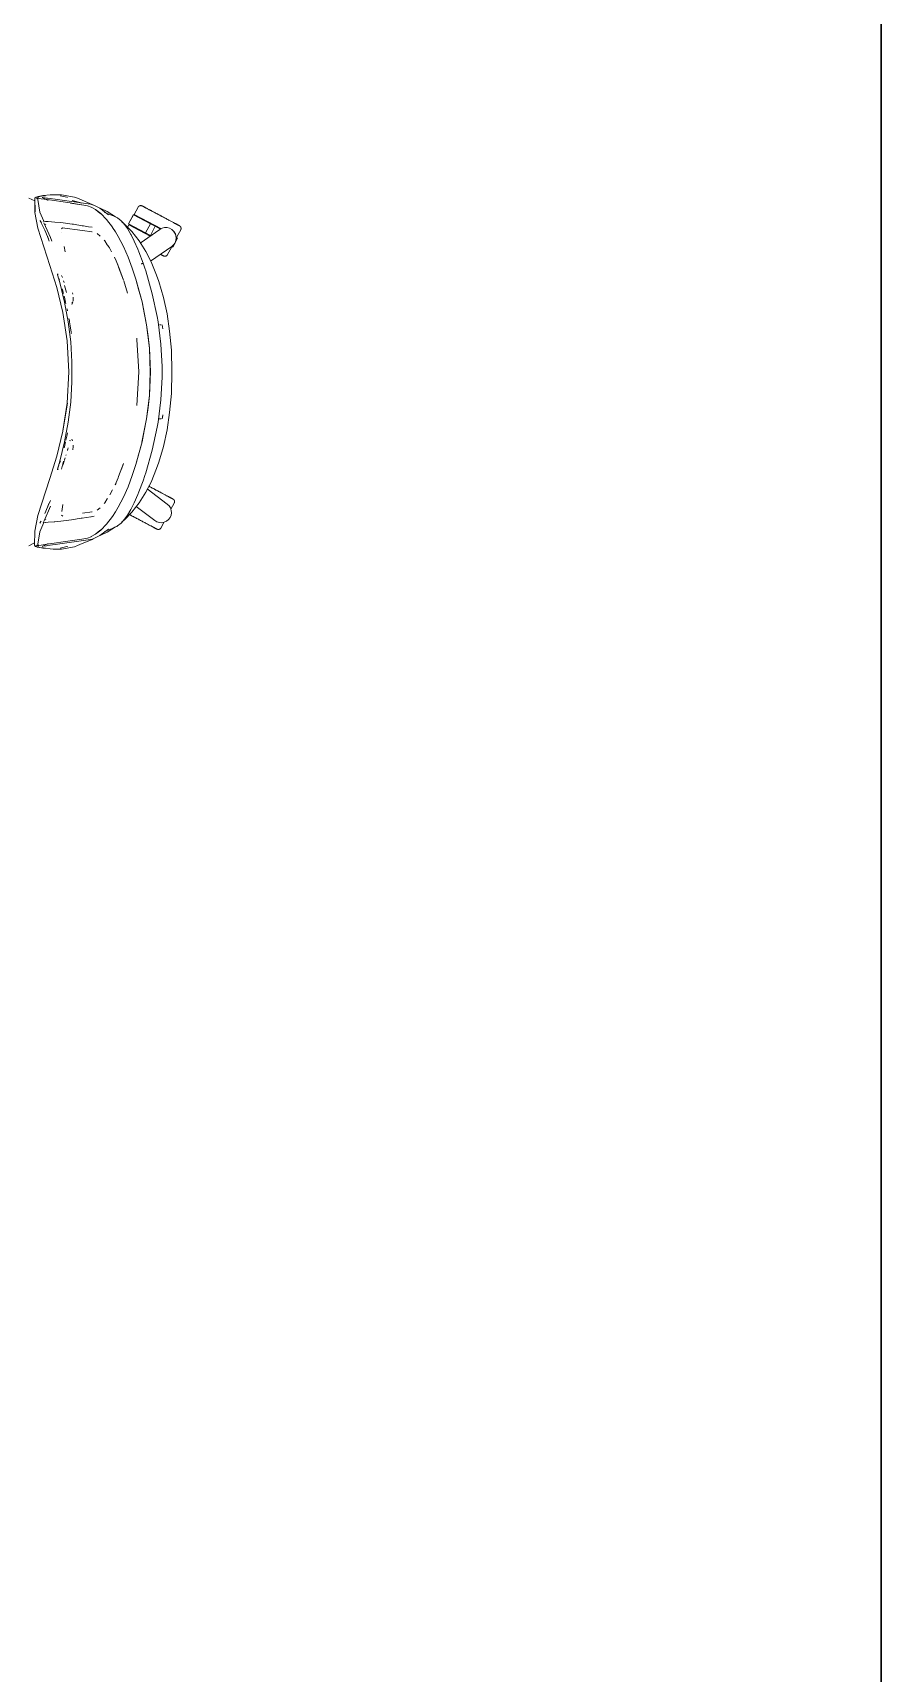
# Model space of a CAD drawing. Header units: millimetres. Extents: x 155927 to 326028, y -36033 to 97293.
# Drawn here: x 219334 to 220478, y 17113 to 19325 of the extents above; entities that cross this region are included whole.
import ezdxf

# ---------------------------------------------------------------- set-up
doc = ezdxf.new("R2010")
doc.units = ezdxf.units.MM
doc.header["$MEASUREMENT"] = 0
for name, color, linetype, lineweight in [('G-IMPT', 8, 'CONTINUOUS', 9), ('I-FURN', 8, 'CONTINUOUS', 9), ('I-WALL', 7, 'CONTINUOUS', 9)]:
    doc.layers.add(name, color=color, linetype=linetype, lineweight=lineweight)

msp = doc.modelspace()

# ---------------------------------------------------------------- linework, layer by layer
at = {"layer": 'G-IMPT'}
for p, q in [((219328.6, 19101.6), (219336.8, 19098)), ((219336.6, 19101.6), (219337, 19102.2)), ((219336.6, 19101.6), (219336.8, 19100.7)), ((219337.2, 19083), (219336.6, 19101.5)), ((219336.6, 19101.5), (219336.7, 19101)), ((219337.2, 19083), (219336.7, 19101)), ((219336.8, 19082.1), (219336.7, 19101)), ((219336.7, 19101), (219336.8, 19100.8)), ((219336.8, 19100.7), (219336.8, 19100.8)), ((219337.4, 19102.7), (219337, 19102.2)), ((219337.4, 19102.7), (219337.9, 19103)), ((219339.8, 19103.5), (219337.9, 19103)), ((219339.3, 19101.9), (219338.8, 19102.3)), ((219339.9, 19101.8), (219338.8, 19102.3)), ((219339.6, 19101.4), (219339.3, 19101.9)), ((219339.9, 19101.8), (219339.3, 19101.9)), ((219339.3, 19101.9), (219345.5, 19100.8)), ((219339.6, 19101.4), (219339.7, 19100.9)), ((219343.1, 19104.1), (219339.8, 19103.5)), ((219341.4, 19103.5), (219340.7, 19099.9)), ((219343.4, 19082.8), (219340.7, 19099.9)), ((219340.8, 19099.9), (219341.2, 19103.9)), ((219341.4, 19103.5), (219340.8, 19099.9)), ((219343.5, 19104.3), (219341.2, 19103.9)), ((219343.1, 19104.1), (219343.7, 19104.1)), ((219343.5, 19104.3), (219347.7, 19105.1)), ((219348.4, 19104.7), (219343.7, 19104.1)), ((219353.4, 19099.7), (219345.5, 19100.8)), ((219354.9, 19098.7), (219346.5, 19102.7)), ((219346.5, 19102.7), (219347.4, 19102.6)), ((219347.4, 19102.6), (219352.4, 19101.8)), ((219348.2, 19105.2), (219347.7, 19105.1)), ((219357.5, 19106), (219348.2, 19105.2)), ((219348.4, 19104.7), (219351, 19104.9)), ((219352.4, 19101.8), (219353.7, 19101.5)), ((219384.2, 19095.2), (219353.4, 19099.7)), ((219364.3, 19100.1), (219353.7, 19101.5)), ((219357.5, 19106), (219361.5, 19106.3)), ((219361.5, 19106.3), (219365.6, 19106.3)), ((219364.3, 19100.1), (219411.6, 19093.4)), ((219372.6, 19106.3), (219365.6, 19106.3)), ((219370.8, 19104.9), (219380.1, 19102.8)), ((219372.6, 19106.3), (219390.3, 19103.1)), ((219380.1, 19102.8), (219380.6, 19102.7)), ((219384.2, 19095.2), (219399.4, 19092.8)), ((219384.8, 19095.1), (219400, 19092.8)), ((219384.8, 19095.1), (219399.4, 19092.8)), ((219387.1, 19098.6), (219399, 19095.2)), ((219387.1, 19098.6), (219400.1, 19095.1)), ((219390.3, 19103.1), (219394.2, 19101.5)), ((219397.5, 19100.1), (219394.2, 19101.5)), ((219414, 19093.3), (219397.5, 19100.1)), ((219407.7, 19091.5), (219400, 19092.8)), ((219412.5, 19089.7), (219407.7, 19091.5)), ((219411.6, 19093.4), (219414.5, 19092.8)), ((219412.5, 19089.7), (219412.9, 19089.5)), ((219418.7, 19086.2), (219412.9, 19089.5)), ((219415.2, 19092.5), (219414, 19093.3)), ((219417.9, 19091.2), (219414.5, 19092.8)), ((219424.5, 19088.2), (219417.9, 19091.2)), ((219341, 19061.2), (219336.8, 19082.1)), ((219343.4, 19082.8), (219349, 19070.5)), ((219343.8, 19071), (219343.7, 19070.9)), ((219344.5, 19071.3), (219343.8, 19071.2)), ((219343.8, 19071.2), (219343.8, 19071)), ((219343.8, 19071), (219345.6, 19068.3)), ((219343.8, 19071), (219345.1, 19068.6)), ((219350.4, 19058.5), (219345.1, 19068.6)), ((219347.8, 19071), (219348.5, 19070.7)), ((219348.6, 19070.7), (219348.5, 19070.7)), ((219351.1, 19070.4), (219348.6, 19070.7)), ((219358, 19048.4), (219349, 19068.5)), ((219351.1, 19070.4), (219351.4, 19070.4)), ((219354.8, 19070.1), (219351.4, 19070.4)), ((219354.8, 19070.1), (219363.7, 19069.5)), ((219371.9, 19068.9), (219363.7, 19069.5)), ((219372, 19068.9), (219371.9, 19068.9)), ((219372, 19068.9), (219387.2, 19066.6)), ((219425.7, 19080.8), (219418.7, 19086.2)), ((219419, 19085.9), (219425.9, 19080.5)), ((219419, 19085.9), (219422.3, 19083.3)), ((219425.9, 19080.5), (219422.3, 19083.3)), ((219436.1, 19079.2), (219424.5, 19088.2)), ((219434.2, 19083.5), (219425.6, 19087.5)), ((219425.7, 19080.8), (219433.4, 19072.9)), ((219430.5, 19082.5), (219442.4, 19078)), ((219433.4, 19072.9), (219441.5, 19062.5)), ((219445.7, 19076.4), (219434.2, 19083.5)), ((219436.1, 19079.2), (219434.2, 19080.4)), ((219444.6, 19076.9), (219442.4, 19078)), ((219447.1, 19075.7), (219444.6, 19076.9)), ((219445.7, 19076.4), (219446.5, 19075.9)), ((219447.1, 19075.7), (219448.2, 19075.1)), ((219448.2, 19075.1), (219453.1, 19071.2)), ((219455.9, 19068.2), (219453.1, 19071.2)), ((219453.9, 19069.8), (219457.6, 19066.8)), ((219455.9, 19068.2), (219460.7, 19062.1)), ((219357, 19010.9), (219341, 19061.2)), ((219350.4, 19058.5), (219353.7, 19050)), ((219351.4, 19066.3), (219351, 19066.6)), ((219355.7, 19045.1), (219353.7, 19050.2)), ((219353.7, 19050.2), (219355, 19046.8)), ((219353.7, 19050), (219355.7, 19045.1)), ((219355.7, 19045.1), (219356.2, 19043.7)), ((219359.7, 19043.8), (219358, 19048.4)), ((219372.7, 19060.5), (219374.2, 19061.7)), ((219373, 19055.5), (219373.1, 19055.2)), ((219400.8, 19057.9), (219373.5, 19061.6)), ((219373.5, 19061.6), (219373.8, 19061.6)), ((219374, 19061.7), (219373.8, 19061.6)), ((219387.2, 19066.6), (219388.8, 19066.4)), ((219388.8, 19066.4), (219400.5, 19064.5)), ((219402.2, 19064.3), (219400.5, 19064.5)), ((219400.8, 19057.9), (219414.2, 19056.1)), ((219409, 19063.2), (219402.2, 19064.3)), ((219409, 19063.2), (219414.1, 19062.5)), ((219414.2, 19056.1), (219413.7, 19056.2)), ((219424.7, 19050.6), (219420.8, 19053.9)), ((219431, 19043.9), (219430.2, 19045)), ((219441.5, 19062.5), (219441.6, 19062.2)), ((219445.5, 19056.1), (219441.6, 19062.2)), ((219445.5, 19056.1), (219449.3, 19049.9)), ((219452.8, 19043.1), (219449.3, 19049.9)), ((219457.6, 19066.8), (219467.6, 19056.5)), ((219460.7, 19062.1), (219461.5, 19060.8)), ((219466.3, 19052.8), (219461.5, 19060.8)), ((219470.6, 19044.2), (219466.3, 19052.8)), ((219470.8, 19043.7), (219466.3, 19052.8)), ((219466.3, 19052.8), (219466.6, 19052.2)), ((219470.8, 19043.7), (219466.6, 19052.2)), ((219477.4, 19043.9), (219467.6, 19056.5)), ((219377.7, 19029.1), (219376.3, 19036.3)), ((219434.5, 19038.8), (219431, 19043.9)), ((219434.9, 19038.2), (219434.5, 19038.8)), ((219437.4, 19034.5), (219434.9, 19038.2)), ((219437.4, 19034.5), (219435.9, 19037.2)), ((219440.1, 19029.1), (219435.9, 19037.2)), ((219452.8, 19043.1), (219456.2, 19036.4)), ((219462.4, 19022.1), (219456.2, 19036.4)), ((219470.6, 19044.2), (219470.8, 19043.7)), ((219470.8, 19043.7), (219475.6, 19032.8)), ((219475.6, 19032.8), (219477, 19029.1)), ((219477, 19029.1), (219482.6, 19014.1)), ((219477.4, 19043.9), (219486.4, 19029.6)), ((219486.4, 19029.6), (219493.4, 19015.8)), ((219357, 19010.9), (219366.2, 18981)), ((219444, 19022.1), (219446.2, 19017.3)), ((219446.2, 19017.3), (219448.5, 19011.8)), ((219446.2, 19017.3), (219448.9, 19010.2)), ((219449.6, 19008.4), (219448.9, 19010.2)), ((219456.3, 18991), (219449.5, 19009.4)), ((219456.3, 18991), (219449.6, 19008.4)), ((219462.4, 19022.1), (219467.9, 19007.3)), ((219472.9, 18992.3), (219467.9, 19007.3)), ((219481.3, 19013.4), (219480.3, 19012.9)), ((219480.3, 19012.9), (219480.9, 19013.2)), ((219481.3, 19013.4), (219480.9, 19013.2)), ((219481.3, 19013.4), (219482.2, 19013.7)), ((219481.3, 19013.4), (219482, 19013.6)), ((219482, 19013.6), (219482.2, 19013.7)), ((219482.6, 19014), (219482.2, 19013.7)), ((219482.2, 19013.7), (219482.6, 19014)), ((219482.6, 19014.1), (219482.6, 19014)), ((219482.6, 19014), (219482.6, 19014.1)), ((219482.6, 19014.1), (219485, 19007.2)), ((219482.6, 19014), (219482.6, 19014)), ((219486.2, 19003.6), (219485, 19007.2)), ((219495.1, 18972.8), (219486.2, 19003.6)), ((219501, 18997.9), (219493.4, 19015.8)), ((219374.5, 18947.3), (219366.2, 18981)), ((219367.2, 18999.4), (219367.1, 18999.1)), ((219367.1, 18999.1), (219367.2, 18998.9)), ((219367.2, 18998.9), (219367.2, 18998.6)), ((219367.2, 18998.6), (219367.3, 18998.3)), ((219370.4, 18987.9), (219367.3, 18998.3)), ((219368.2, 18998.6), (219367.6, 18999)), ((219368.2, 18998.6), (219368, 18998.7)), ((219369.2, 18993.1), (219369, 18993.8)), ((219369.2, 18993.1), (219370, 18991)), ((219376.9, 18961.6), (219370.4, 18987.9)), ((219373.5, 18995.7), (219372.9, 18997.3)), ((219373.5, 18995.7), (219373.9, 18994.7)), ((219374, 18978.5), (219373.8, 18979.2)), ((219375.1, 18974.5), (219374, 18978.5)), ((219376.2, 18987.9), (219375.5, 18990.1)), ((219376.9, 18984.1), (219379.6, 18974.4)), ((219461.8, 18973.5), (219456.6, 18990)), ((219476.6, 18979.1), (219472.8, 18992.2)), ((219481.3, 18961.8), (219472.8, 18992.2)), ((219481.3, 18961.8), (219472.9, 18992.3)), ((219476.6, 18979.1), (219481.3, 18961.8)), ((219504, 18989.1), (219501, 18997.9)), ((219504, 18989.1), (219510.2, 18967.9)), ((219375.1, 18974.5), (219375.4, 18973.4)), ((219375.4, 18973.4), (219375.4, 18973.2)), ((219376.7, 18968.3), (219376.4, 18969.6)), ((219376.7, 18968.3), (219378.3, 18961.6)), ((219376.9, 18961.6), (219381.9, 18934.9)), ((219378.7, 18959.6), (219378.3, 18961.6)), ((219386.8, 18958.2), (219387.5, 18960.1)), ((219387, 18959.2), (219386.8, 18958.2)), ((219387, 18959.2), (219387.1, 18961.5)), ((219387.1, 18961.4), (219387.1, 18961.5)), ((219387.5, 18960.1), (219388.1, 18962.3)), ((219388, 18972.1), (219387.7, 18974.2)), ((219388.4, 18963.2), (219388.3, 18968.3)), ((219388.3, 18968.3), (219388.4, 18966)), ((219388.4, 18963.2), (219388.4, 18966)), ((219461.8, 18973.5), (219460.7, 18977)), ((219481.3, 18961.8), (219487.4, 18930.7)), ((219481.3, 18961.8), (219484.3, 18946.8)), ((219481.3, 18961.8), (219487.4, 18930.8)), ((219495.1, 18972.8), (219501.8, 18942)), ((219510.2, 18967.9), (219515, 18945.5)), ((219374.5, 18947.3), (219380.5, 18909.4)), ((219380.9, 18949.6), (219380.4, 18952.4)), ((219381.9, 18934.9), (219385.2, 18908)), ((219382.8, 18939.5), (219383.4, 18936.6)), ((219383.6, 18934.9), (219383.4, 18936.6)), ((219384.5, 18929.3), (219383.6, 18934.9)), ((219487.4, 18930.7), (219484.3, 18946.8)), ((219503, 18935.1), (219501.8, 18942)), ((219506.8, 18904.9), (219503, 18935.1)), ((219515, 18945.5), (219518.5, 18922.1)), ((219384.5, 18929.3), (219385.8, 18920.8)), ((219385.8, 18920.8), (219386, 18919.1)), ((219474.5, 18911.1), (219474.2, 18912.9)), ((219474.2, 18912.7), (219474.3, 18912.4)), ((219474.5, 18911.1), (219474.3, 18912.4)), ((219491.3, 18899.2), (219487.4, 18930.8)), ((219491.2, 18899.2), (219487.4, 18930.7)), ((219487.4, 18930.7), (219489.4, 18915.2)), ((219491.2, 18899.2), (219489.4, 18915.2)), ((219504.8, 18930.8), (219506.9, 18930.8)), ((219506.9, 18930.8), (219506.7, 18930.8)), ((219508.6, 18930.8), (219509.3, 18925.4)), ((219518.5, 18922.1), (219520.8, 18896.5)), ((219380.5, 18909.4), (219382.8, 18867.4)), ((219386.8, 18880.9), (219385.2, 18908)), ((219476.8, 18867.4), (219474.5, 18911.1)), ((219476.8, 18867.4), (219474.5, 18911.1)), ((219491.9, 18884.3), (219491.2, 18899.2)), ((219491.2, 18899.2), (219492.4, 18867.4)), ((219491.3, 18899.2), (219492.6, 18867.4)), ((219508.4, 18874.7), (219506.8, 18904.9)), ((219520.8, 18896.5), (219521.6, 18867.4)), ((219386.8, 18880.9), (219386.8, 18853.8)), ((219491.9, 18884.3), (219492.4, 18867.4)), ((219508.4, 18874.7), (219508.5, 18867.4)), ((219380.5, 18825.4), (219382.8, 18867.4)), ((219386.8, 18853.8), (219385.2, 18826.7)), ((219476.8, 18867.4), (219474.3, 18822)), ((219491.2, 18835.6), (219492.4, 18867.4)), ((219491.2, 18835.6), (219491.9, 18850.5)), ((219492.6, 18867.4), (219491.3, 18835.6)), ((219491.9, 18850.5), (219492.4, 18867.4)), ((219508.4, 18860.1), (219506.8, 18829.9)), ((219508.4, 18860.1), (219508.5, 18867.4)), ((219521.6, 18867.4), (219520.8, 18838.2)), ((219374.5, 18787.5), (219380.7, 18825.2)), ((219380.5, 18825.4), (219374.7, 18787.9)), ((219380.7, 18825.2), (219374.7, 18787.9)), ((219381.9, 18799.8), (219385.2, 18826.7)), ((219474.3, 18822), (219474.5, 18823.7)), ((219474.5, 18823.7), (219474.3, 18822.3)), ((219491.2, 18835.6), (219487.4, 18804)), ((219491.3, 18835.6), (219487.4, 18804)), ((219489.4, 18819.5), (219491.2, 18835.6)), ((219506.8, 18829.9), (219503, 18799.7)), ((219520.8, 18838.2), (219518.5, 18812.7)), ((219474.2, 18822.1), (219474.3, 18822.3)), ((219487.4, 18804), (219481.2, 18772.8)), ((219481.2, 18772.8), (219487.4, 18804)), ((219487.4, 18804), (219484.3, 18787.9)), ((219489.4, 18819.5), (219487.4, 18804)), ((219503.5, 18804.1), (219504.8, 18804)), ((219506.9, 18803.9), (219504.8, 18804)), ((219506.9, 18803.9), (219506.7, 18803.9)), ((219508.6, 18804), (219509.3, 18809.4)), ((219508.7, 18805.6), (219509.3, 18809.4)), ((219518.5, 18812.7), (219515, 18789.2)), ((219366.2, 18753.8), (219374.5, 18787.5)), ((219376.9, 18773.2), (219381.9, 18799.8)), ((219380.4, 18782.6), (219378.7, 18775.2)), ((219380.9, 18785.2), (219380.4, 18782.6)), ((219481.3, 18772.9), (219484.3, 18787.9)), ((219501.8, 18792.8), (219495.1, 18762)), ((219503, 18799.7), (219501.8, 18792.8)), ((219510.2, 18766.9), (219515, 18789.2)), ((219376.9, 18773.2), (219370.4, 18746.8)), ((219376.7, 18766.4), (219376.4, 18765.1)), ((219378.3, 18773.2), (219376.7, 18766.4)), ((219380.6, 18761.3), (219381.6, 18765.2)), ((219380.6, 18761.3), (219380.9, 18762.9)), ((219384.4, 18775.5), (219384, 18774.6)), ((219384.2, 18775), (219384, 18774.6)), ((219386.8, 18776.6), (219387.5, 18774.6)), ((219386.8, 18776.6), (219387, 18775.5)), ((219388, 18762.7), (219387.9, 18762.2)), ((219388.3, 18766.4), (219388, 18762.7)), ((219388.3, 18766.4), (219388.4, 18767.8)), ((219388.4, 18768.5), (219388.4, 18767.8)), ((219481.3, 18772.9), (219472.8, 18742.5)), ((219481.3, 18772.9), (219472.9, 18742.4)), ((219476.6, 18755.7), (219481.3, 18772.9)), ((219486.2, 18731.2), (219495.1, 18762)), ((219504, 18745.6), (219510.2, 18766.9)), ((219366.2, 18753.8), (219357, 18723.8)), ((219370.4, 18746.8), (219367.1, 18735.6)), ((219367.1, 18735.6), (219367.3, 18735.4)), ((219370.4, 18746.8), (219367.3, 18736.3)), ((219370.4, 18746.8), (219367.3, 18736)), ((219367.3, 18736.3), (219367.3, 18736)), ((219368.2, 18736.2), (219367.6, 18735.8)), ((219368.2, 18736.2), (219368, 18736)), ((219368.7, 18740.1), (219368.3, 18739)), ((219369, 18741.1), (219368.7, 18740.1)), ((219370, 18743.8), (219370.3, 18744.6)), ((219371, 18746.8), (219370.3, 18744.6)), ((219371, 18746.8), (219371.2, 18747.3)), ((219375.6, 18746.8), (219372.5, 18736.4)), ((219374.5, 18741.7), (219375.2, 18743.8)), ((219375.5, 18744.5), (219375.2, 18743.8)), ((219375.5, 18744.5), (219376.2, 18746.9)), ((219376.6, 18748), (219376.9, 18748.8)), ((219376.9, 18748.8), (219377.7, 18751.3)), ((219378.6, 18754.6), (219379, 18755.7)), ((219456.3, 18743.8), (219449.6, 18726.3)), ((219456.3, 18743.8), (219453.6, 18736.3)), ((219467.9, 18727.5), (219472.9, 18742.4)), ((219476.6, 18755.7), (219472.8, 18742.5)), ((219501, 18736.9), (219493.4, 18718.9)), ((219501, 18736.9), (219504, 18745.6)), ((219357, 18723.8), (219341, 18673.6)), ((219448.9, 18724.6), (219445.2, 18715.3)), ((219445.2, 18715.3), (219446.2, 18717.5)), ((219449.6, 18726.3), (219448.9, 18724.6)), ((219467.9, 18727.5), (219462.4, 18712.6)), ((219482.6, 18720.7), (219477, 18705.7)), ((219482.6, 18720.7), (219485, 18727.6)), ((219486.2, 18731.2), (219485, 18727.6)), ((219493.4, 18718.9), (219486.4, 18705.2)), ((219354.7, 18687.1), (219357.7, 18693.9)), ((219431, 18690.8), (219430.2, 18689.7)), ((219431, 18690.8), (219434.5, 18696)), ((219434.5, 18696), (219434.9, 18696.5)), ((219438, 18701.4), (219441.5, 18708.4)), ((219452.8, 18691.7), (219449.3, 18684.9)), ((219452.8, 18691.7), (219456.2, 18698.4)), ((219462.4, 18712.6), (219456.2, 18698.4)), ((219477.4, 18690.9), (219467.6, 18678.3)), ((219470.8, 18691), (219470.6, 18690.6)), ((219470.8, 18691), (219475.6, 18702)), ((219475.6, 18702), (219477, 18705.7)), ((219486.4, 18705.2), (219477.4, 18690.9)), ((219336.8, 18652.6), (219341, 18673.6)), ((219349.5, 18666.4), (219358, 18686.4)), ((219353.7, 18684.8), (219350.4, 18676.3)), ((219353.7, 18684.8), (219355.7, 18689.7)), ((219355.7, 18689.7), (219353.7, 18684.6)), ((219353.7, 18684.6), (219355.7, 18689.7)), ((219372.7, 18674.3), (219374.3, 18673)), ((219373, 18679.2), (219374.4, 18688.4)), ((219373, 18679.2), (219373.1, 18679.6)), ((219386.1, 18667.9), (219399.4, 18670.1)), ((219399.4, 18670.1), (219399.9, 18670.1)), ((219400.6, 18670.2), (219399.9, 18670.1)), ((219400.6, 18670.2), (219412.3, 18672)), ((219400.8, 18676.9), (219414.2, 18678.7)), ((219412.3, 18672), (219412.7, 18672.1)), ((219414.7, 18672.5), (219412.7, 18672.1)), ((219414.2, 18678.7), (219413.7, 18678.5)), ((219416.9, 18673), (219414.7, 18672.5)), ((219424.7, 18684.2), (219420.8, 18680.8)), ((219433.4, 18661.9), (219441.5, 18672.3)), ((219441.6, 18672.6), (219441.5, 18672.3)), ((219445.5, 18678.7), (219441.6, 18672.6)), ((219445.5, 18678.7), (219449.3, 18684.9)), ((219455.9, 18666.5), (219460.7, 18672.7)), ((219457.6, 18668), (219467.6, 18678.3)), ((219460.7, 18672.7), (219461.5, 18674)), ((219466.3, 18682), (219461.5, 18674)), ((219466.6, 18682.6), (219466.3, 18682)), ((219466.6, 18682.6), (219470.6, 18690.6)), ((219336.8, 18652.6), (219336.4, 18633.6)), ((219343.4, 18651.9), (219340.7, 18634.9)), ((219343.4, 18651.9), (219349, 18664.3)), ((219343.6, 18663.7), (219345.1, 18666.2)), ((219345.1, 18666.2), (219343.6, 18663.7)), ((219343.6, 18663.7), (219345.1, 18666.2)), ((219343.6, 18663.7), (219343.6, 18663.7)), ((219344.5, 18663.5), (219343.6, 18663.7)), ((219347.8, 18663.8), (219349.5, 18666.4)), ((219348.5, 18664), (219347.8, 18663.8)), ((219350.9, 18664.3), (219348.5, 18664)), ((219348.5, 18664), (219348.5, 18664)), ((219350.9, 18664.3), (219351, 18664.3)), ((219351, 18668.1), (219351.4, 18668.4)), ((219354.8, 18664.6), (219351, 18664.3)), ((219362.7, 18665.2), (219354.8, 18664.6)), ((219363.7, 18665.3), (219362.7, 18665.2)), ((219371.9, 18665.9), (219363.7, 18665.3)), ((219371.9, 18665.9), (219372, 18665.9)), ((219386.1, 18667.9), (219372, 18665.9)), ((219418.7, 18648.5), (219412.9, 18645.3)), ((219417.9, 18643.5), (219424.4, 18646.6)), ((219418.7, 18648.5), (219425.7, 18654)), ((219425.9, 18654.3), (219419, 18648.9)), ((219419, 18648.9), (219422.3, 18651.5)), ((219425.9, 18654.3), (219422.3, 18651.5)), ((219436.1, 18655.5), (219424.4, 18646.6)), ((219425.6, 18647.3), (219434.2, 18651.2)), ((219433.4, 18661.9), (219425.7, 18654)), ((219430.5, 18652.3), (219442.4, 18656.8)), ((219436.1, 18655.5), (219434.1, 18654.4)), ((219434.2, 18651.2), (219445.7, 18658.4)), ((219444.6, 18657.9), (219442.4, 18656.8)), ((219447.1, 18659), (219444.6, 18657.9)), ((219448.2, 18659.7), (219447.1, 18659)), ((219448.2, 18659.7), (219453.1, 18663.5)), ((219453.1, 18663.5), (219455.9, 18666.5)), ((219457.6, 18668), (219453.9, 18665)), ((219336.5, 18636.8), (219328.6, 18632.7)), ((219336.4, 18633.6), (219337, 18632.6)), ((219336.9, 18633.2), (219337, 18632.6)), ((219336.9, 18633.2), (219337, 18632.7)), ((219337, 18632.6), (219337, 18632.7)), ((219337.4, 18632.1), (219337, 18632.6)), ((219337.9, 18631.8), (219337.4, 18632.1)), ((219337.9, 18631.8), (219339.8, 18631.2)), ((219339.9, 18633), (219338.8, 18632.4)), ((219339.3, 18632.8), (219338.8, 18632.4)), ((219339.3, 18632.8), (219345.5, 18633.9)), ((219339.3, 18632.8), (219339.6, 18633.4)), ((219339.9, 18633), (219339.3, 18632.8)), ((219339.7, 18633.9), (219339.6, 18633.4)), ((219343.1, 18630.7), (219339.8, 18631.2)), ((219341.4, 18631.3), (219340.7, 18634.9)), ((219341.9, 18634.2), (219341.2, 18630.9)), ((219343.5, 18630.4), (219341.2, 18630.9)), ((219341.9, 18634.2), (219341.4, 18631.3)), ((219343.1, 18630.7), (219343.7, 18630.6)), ((219347.7, 18629.6), (219343.5, 18630.4)), ((219343.7, 18630.6), (219348.4, 18630.1)), ((219345.5, 18633.9), (219353.4, 18635)), ((219346.5, 18632), (219354.9, 18636)), ((219346.5, 18632), (219347.4, 18632.2)), ((219352.4, 18633), (219347.4, 18632.2)), ((219348.2, 18629.6), (219347.7, 18629.6)), ((219348.2, 18629.6), (219357.5, 18628.8)), ((219348.4, 18630.1), (219351, 18629.9)), ((219352.4, 18633), (219353.7, 18633.2)), ((219353.4, 18635), (219384.2, 18639.6)), ((219364.3, 18634.7), (219353.7, 18633.2)), ((219357.5, 18628.8), (219361.5, 18628.4)), ((219365.6, 18628.4), (219361.5, 18628.4)), ((219364.3, 18634.7), (219411.6, 18641.3)), ((219372.6, 18628.5), (219365.6, 18628.4)), ((219370.8, 18629.9), (219380.1, 18631.9)), ((219372.6, 18628.5), (219390.3, 18631.7)), ((219380.1, 18631.9), (219380.6, 18632.1)), ((219384.2, 18639.6), (219400, 18642)), ((219390.3, 18631.7), (219394.2, 18633.3)), ((219397.5, 18634.7), (219394.2, 18633.3)), ((219414, 18641.5), (219397.5, 18634.7)), ((219407.7, 18643.3), (219400, 18642)), ((219407.7, 18643.3), (219412.5, 18645)), ((219411.6, 18641.3), (219414.5, 18642)), ((219412.9, 18645.3), (219412.5, 18645)), ((219415.2, 18642.3), (219414, 18641.5)), ((219417.9, 18643.5), (219414.5, 18642))]:
    msp.add_line(p, q, dxfattribs=at)
at = {"layer": 'I-FURN'}
for p, q in [((219476.1, 19089.5), (219470.9, 19079.8)), ((219476.1, 19089.5), (219476.2, 19089.6)), ((219476.2, 19089.6), (219476.3, 19089.8)), ((219476.3, 19089.9), (219476.4, 19090)), ((219476.3, 19089.8), (219476.3, 19089.9)), ((219476.4, 19090), (219476.5, 19090.2)), ((219476.5, 19090.2), (219476.6, 19090.3)), ((219476.6, 19090.3), (219476.8, 19090.4)), ((219476.8, 19090.4), (219476.9, 19090.5)), ((219476.9, 19090.5), (219477, 19090.6)), ((219477, 19090.6), (219477.1, 19090.7)), ((219477.1, 19090.7), (219477.2, 19090.8)), ((219477.2, 19090.8), (219477.4, 19090.9)), ((219477.4, 19090.9), (219477.5, 19091)), ((219477.5, 19091), (219477.6, 19091.1)), ((219477.6, 19091.1), (219477.8, 19091.2)), ((219477.8, 19091.2), (219477.9, 19091.2)), ((219477.9, 19091.2), (219478.1, 19091.3)), ((219478.1, 19091.3), (219478.2, 19091.4)), ((219478.2, 19091.4), (219478.4, 19091.4)), ((219478.4, 19091.4), (219478.5, 19091.5)), ((219478.5, 19091.5), (219478.7, 19091.5)), ((219478.7, 19091.5), (219478.8, 19091.5)), ((219478.8, 19091.5), (219479, 19091.6)), ((219479, 19091.6), (219479.2, 19091.6)), ((219479.2, 19091.6), (219479.3, 19091.6)), ((219479.3, 19091.6), (219479.5, 19091.6)), ((219479.5, 19091.6), (219479.6, 19091.6)), ((219479.6, 19091.6), (219479.8, 19091.6)), ((219479.8, 19091.6), (219480, 19091.6)), ((219480, 19091.6), (219480.1, 19091.6)), ((219480.1, 19091.6), (219480.3, 19091.6)), ((219480.3, 19091.6), (219480.4, 19091.5)), ((219480.4, 19091.5), (219480.6, 19091.5)), ((219480.6, 19091.5), (219480.8, 19091.5)), ((219480.8, 19091.5), (219480.9, 19091.4)), ((219480.9, 19091.4), (219481.1, 19091.4)), ((219481.1, 19091.4), (219481.2, 19091.3)), ((219481.2, 19091.3), (219481.4, 19091.2)), ((219481.4, 19091.2), (219481.5, 19091.2)), ((219481.5, 19091.2), (219481.5, 19091.2)), ((219481.5, 19091.2), (219481.6, 19091.1)), ((219481.6, 19091.1), (219481.5, 19091.2)), ((219481.5, 19091.2), (219481.5, 19091.2)), ((219481.6, 19091.1), (219481.6, 19091.1)), ((219481.6, 19091.1), (219481.7, 19091.1)), ((219481.7, 19091.1), (219481.6, 19091.1)), ((219481.7, 19091.1), (219481.9, 19091)), ((219481.8, 19091), (219481.7, 19091.1)), ((219482, 19090.9), (219481.8, 19091)), ((219481.9, 19091), (219482, 19090.9)), ((219482, 19090.9), (219482.3, 19090.8)), ((219482.2, 19090.8), (219482, 19090.9)), ((219482.4, 19090.7), (219482.2, 19090.8)), ((219482.3, 19090.8), (219482.5, 19090.6)), ((219482.7, 19090.6), (219482.4, 19090.7)), ((219482.5, 19090.6), (219482.8, 19090.5)), ((219483, 19090.4), (219482.7, 19090.6)), ((219482.8, 19090.5), (219483.2, 19090.3)), ((219483.3, 19090.2), (219483, 19090.4)), ((219483.2, 19090.3), (219483.5, 19090.1)), ((219483.7, 19090), (219483.3, 19090.2)), ((219483.5, 19090.1), (219483.9, 19089.9)), ((219484.2, 19089.8), (219483.7, 19090)), ((219483.9, 19089.9), (219484.4, 19089.6)), ((219484.6, 19089.5), (219484.2, 19089.8)), ((219484.4, 19089.6), (219484.9, 19089.4)), ((219485.1, 19089.2), (219484.6, 19089.5)), ((219484.9, 19089.4), (219485.4, 19089.1)), ((219485.7, 19089), (219485.1, 19089.2)), ((219485.4, 19089.1), (219485.9, 19088.8)), ((219486.2, 19088.7), (219485.7, 19089)), ((219469.6, 19079.4), (219463.1, 19067)), ((219463.2, 19066.9), (219469.8, 19079.3)), ((219486, 19054.8), (219463.2, 19066.9)), ((219469.8, 19079.3), (219492.5, 19067.2)), ((219507.5, 19060.3), (219470.9, 19079.8)), ((219485.9, 19088.8), (219486.5, 19088.5)), ((219486, 19054.8), (219492.5, 19067.2)), ((219486.8, 19088.3), (219486.2, 19088.7)), ((219487.5, 19088), (219486.8, 19088.3)), ((219488.1, 19087.6), (219487.5, 19088)), ((219488.8, 19087.3), (219488.1, 19087.6)), ((219489.6, 19086.9), (219488.8, 19087.3)), ((219490.3, 19086.5), (219489.6, 19086.9)), ((219491.1, 19086.1), (219490.3, 19086.5)), ((219491.9, 19085.7), (219491.1, 19086.1)), ((219492.7, 19085.2), (219491.9, 19085.7)), ((219492.3, 19085.5), (219493.1, 19085)), ((219492.5, 19067.2), (219499.2, 19063.7)), ((219493.6, 19084.8), (219492.7, 19085.2)), ((219493.1, 19085), (219494, 19084.6)), ((219494.4, 19084.3), (219493.6, 19084.8)), ((219494, 19084.6), (219494.8, 19084.1)), ((219495.3, 19083.8), (219494.4, 19084.3)), ((219494.8, 19084.1), (219495.7, 19083.6)), ((219496.2, 19083.3), (219495.3, 19083.8)), ((219495.7, 19083.6), (219496.6, 19083.1)), ((219497.1, 19082.9), (219496.2, 19083.3)), ((219496.6, 19083.1), (219497.6, 19082.6)), ((219498.1, 19082.4), (219497.1, 19082.9)), ((219497.6, 19082.6), (219498.5, 19082.1)), ((219499, 19081.9), (219498.1, 19082.4)), ((219498.5, 19082.1), (219499.5, 19081.6)), ((219500, 19081.3), (219499, 19081.9)), ((219499.5, 19081.6), (219500.4, 19081.1)), ((219501, 19080.8), (219500, 19081.3)), ((219500.4, 19081.1), (219501.4, 19080.6)), ((219502, 19080.3), (219501, 19080.8)), ((219501.4, 19080.6), (219502.4, 19080.1)), ((219502.9, 19079.8), (219502, 19080.3)), ((219502.4, 19080.1), (219503.4, 19079.5)), ((219503.9, 19079.2), (219502.9, 19079.8)), ((219503.4, 19079.5), (219504.4, 19079)), ((219504.9, 19078.7), (219503.9, 19079.2)), ((219504.4, 19079), (219505.4, 19078.5)), ((219505.9, 19078.2), (219504.9, 19078.7)), ((219505.4, 19078.5), (219506.4, 19077.9)), ((219506.9, 19077.6), (219505.9, 19078.2)), ((219506.4, 19077.9), (219507.4, 19077.4)), ((219508, 19077.1), (219506.9, 19077.6)), ((219507.4, 19077.4), (219508.4, 19076.9)), ((219509, 19076.6), (219508, 19077.1)), ((219508.4, 19076.9), (219509.4, 19076.3)), ((219510, 19076), (219509, 19076.6)), ((219509.4, 19076.3), (219510.4, 19075.8)), ((219511, 19075.5), (219510, 19076)), ((219510.4, 19075.8), (219511.4, 19075.3)), ((219511.9, 19075), (219511, 19075.5)), ((219511.4, 19075.3), (219512.4, 19074.8)), ((219512.9, 19074.5), (219511.9, 19075)), ((219512.4, 19074.8), (219513.4, 19074.2)), ((219513.9, 19074), (219512.9, 19074.5)), ((219513.4, 19074.2), (219514.3, 19073.7)), ((219514.8, 19073.4), (219513.9, 19074)), ((219514.3, 19073.7), (219515.3, 19073.2)), ((219515.8, 19072.9), (219514.8, 19073.4)), ((219515.3, 19073.2), (219516.2, 19072.7)), ((219516.7, 19072.5), (219515.8, 19072.9)), ((219516.2, 19072.7), (219517.1, 19072.2)), ((219517.6, 19072), (219516.7, 19072.5)), ((219517.1, 19072.2), (219518, 19071.7)), ((219518.5, 19071.5), (219517.6, 19072)), ((219519.4, 19071), (219518.5, 19071.5)), ((219520.3, 19070.6), (219519.4, 19071)), ((219521.1, 19070.1), (219520.3, 19070.6)), ((219521.9, 19069.7), (219521.1, 19070.1)), ((219522.7, 19069.3), (219521.9, 19069.7)), ((219523.5, 19068.9), (219522.7, 19069.3)), ((219524.2, 19068.5), (219523.5, 19068.9)), ((219524.9, 19068.1), (219524.2, 19068.5)), ((219525.6, 19067.7), (219524.9, 19068.1)), ((219526.2, 19067.4), (219525.6, 19067.7)), ((219526.8, 19067.1), (219526.2, 19067.4)), ((219527.4, 19066.8), (219526.8, 19067.1)), ((219527.1, 19066.9), (219527.7, 19066.6)), ((219463.4, 19065.7), (219461.8, 19062.5)), ((219492.1, 19050.4), (219463.4, 19065.7)), ((219478.9, 19040.9), (219505.4, 19059.4)), ((219492.6, 19051.3), (219486, 19054.8)), ((219492.6, 19051.3), (219499.2, 19063.7)), ((219499.2, 19063.7), (219506.2, 19059.9)), ((219505.4, 19059.4), (219508.3, 19061)), ((219508.3, 19061), (219511.6, 19061.9)), ((219511.6, 19061.9), (219515, 19061.9)), ((219515, 19061.9), (219518.3, 19061.1)), ((219518.3, 19061.1), (219521.3, 19059.6)), ((219521.3, 19059.6), (219523.8, 19057.3)), ((219523, 19058.2), (219521.5, 19059.3)), ((219522.6, 19035.4), (219529.1, 19047.7)), ((219525.3, 19055.4), (219523, 19058.2)), ((219523.8, 19057.3), (219525.7, 19054.6)), ((219525.7, 19054.6), (219526.9, 19051.4)), ((219527, 19044.7), (219525.8, 19041.6)), ((219526.9, 19051.4), (219527.4, 19048.1)), ((219527.4, 19048.1), (219527, 19044.7)), ((219527.7, 19048.5), (219527.3, 19047.7)), ((219528, 19066.5), (219527.4, 19066.8)), ((219527.7, 19066.6), (219528.2, 19066.3)), ((219527.8, 19048.4), (219527.7, 19048.5)), ((219527.7, 19048.5), (219529.1, 19047.7)), ((219528.5, 19066.2), (219528, 19066.5)), ((219528.3, 19049.3), (219528, 19049.5)), ((219528.2, 19066.3), (219528.7, 19066.1)), ((219528.3, 19049.3), (219533.5, 19059)), ((219529, 19065.9), (219528.5, 19066.2)), ((219528.7, 19066.1), (219529.2, 19065.8)), ((219529.4, 19065.7), (219529, 19065.9)), ((219529.2, 19065.8), (219529.6, 19065.6)), ((219529.8, 19065.5), (219529.4, 19065.7)), ((219529.6, 19065.6), (219530, 19065.4)), ((219530.2, 19065.3), (219529.8, 19065.5)), ((219530, 19065.4), (219530.4, 19065.2)), ((219530.5, 19065.1), (219530.2, 19065.3)), ((219530.4, 19065.2), (219530.7, 19065)), ((219530.8, 19064.9), (219530.5, 19065.1)), ((219530.7, 19065), (219531, 19064.9)), ((219531.1, 19064.8), (219530.8, 19064.9)), ((219531, 19064.9), (219531.2, 19064.7)), ((219531.3, 19064.7), (219531.1, 19064.8)), ((219531.2, 19064.7), (219531.4, 19064.6)), ((219531.5, 19064.6), (219531.3, 19064.7)), ((219531.4, 19064.6), (219531.6, 19064.6)), ((219531.6, 19064.5), (219531.5, 19064.6)), ((219531.6, 19064.6), (219531.7, 19064.5)), ((219531.7, 19064.5), (219531.6, 19064.5)), ((219531.7, 19064.5), (219531.8, 19064.4)), ((219531.8, 19064.4), (219531.7, 19064.5)), ((219531.8, 19064.4), (219532, 19064.3)), ((219531.8, 19064.4), (219531.8, 19064.4)), ((219531.8, 19064.4), (219531.8, 19064.4)), ((219531.8, 19064.4), (219531.8, 19064.4)), ((219532, 19064.3), (219532.1, 19064.3)), ((219532.1, 19064.3), (219532.2, 19064.2)), ((219532.2, 19064.2), (219532.4, 19064.1)), ((219532.4, 19064.1), (219532.5, 19064)), ((219532.5, 19064), (219532.6, 19063.9)), ((219532.6, 19063.9), (219532.7, 19063.8)), ((219532.7, 19063.8), (219532.8, 19063.6)), ((219532.8, 19063.6), (219532.9, 19063.5)), ((219532.9, 19063.5), (219533.1, 19063.4)), ((219533.1, 19063.4), (219533.2, 19063.3)), ((219533.2, 19063.3), (219533.2, 19063.1)), ((219533.2, 19063.1), (219533.3, 19063)), ((219533.3, 19063), (219533.4, 19062.9)), ((219533.4, 19062.9), (219533.5, 19062.7)), ((219533.5, 19062.7), (219533.6, 19062.6)), ((219533.6, 19059.2), (219533.5, 19059)), ((219533.5, 19059), (219533.5, 19059)), ((219533.6, 19062.6), (219533.6, 19062.4)), ((219533.6, 19062.4), (219533.7, 19062.3)), ((219533.7, 19059.5), (219533.6, 19059.3)), ((219533.6, 19059.3), (219533.6, 19059.2)), ((219533.7, 19062.3), (219533.7, 19062.1)), ((219533.7, 19062.1), (219533.8, 19062)), ((219533.8, 19059.6), (219533.7, 19059.5)), ((219533.8, 19062), (219533.8, 19061.8)), ((219533.8, 19061.8), (219533.9, 19061.7)), ((219533.9, 19060.1), (219533.8, 19059.9)), ((219533.8, 19059.9), (219533.8, 19059.8)), ((219533.8, 19059.8), (219533.8, 19059.6)), ((219533.9, 19061.7), (219533.9, 19061.5)), ((219533.9, 19061.5), (219533.9, 19061.4)), ((219533.9, 19061.4), (219533.9, 19061.2)), ((219533.9, 19061.2), (219533.9, 19061)), ((219533.9, 19061), (219534, 19060.9)), ((219533.9, 19060.7), (219533.9, 19060.6)), ((219533.9, 19060.6), (219533.9, 19060.4)), ((219533.9, 19060.4), (219533.9, 19060.2)), ((219533.9, 19060.2), (219533.9, 19060.1)), ((219534, 19060.9), (219533.9, 19060.7)), ((219521.4, 19036.5), (219492.8, 19016.5)), ((219506.1, 19026), (219506.6, 19025.7)), ((219506.9, 19025.6), (219506.4, 19025.8)), ((219506.6, 19025.7), (219507.1, 19025.5)), ((219507.4, 19025.3), (219506.9, 19025.6)), ((219507.1, 19025.5), (219507.6, 19025.2)), ((219507.8, 19025.1), (219507.4, 19025.3)), ((219507.6, 19025.2), (219508, 19025)), ((219508.2, 19024.9), (219507.8, 19025.1)), ((219508, 19025), (219508.4, 19024.8)), ((219508.6, 19024.7), (219508.2, 19024.9)), ((219508.4, 19024.8), (219508.8, 19024.6)), ((219508.9, 19024.5), (219508.6, 19024.7)), ((219508.8, 19024.6), (219509.1, 19024.4)), ((219509.2, 19024.3), (219508.9, 19024.5)), ((219509.1, 19024.4), (219509.4, 19024.3)), ((219509.5, 19024.2), (219509.2, 19024.3)), ((219509.4, 19024.3), (219509.6, 19024.1)), ((219509.7, 19024.1), (219509.5, 19024.2)), ((219509.6, 19024.1), (219509.8, 19024)), ((219509.9, 19024), (219509.7, 19024.1)), ((219509.8, 19024), (219510, 19023.9)), ((219510, 19023.9), (219509.9, 19024)), ((219510.1, 19023.8), (219510, 19023.9)), ((219510, 19023.9), (219510.1, 19023.9)), ((219510.1, 19023.9), (219510.2, 19023.8)), ((219510.2, 19023.8), (219510.1, 19023.8)), ((219510.3, 19023.8), (219510.2, 19023.8)), ((219510.2, 19023.8), (219510.2, 19023.8)), ((219510.2, 19023.8), (219510.2, 19023.8)), ((219510.2, 19023.8), (219510.2, 19023.8)), ((219510.4, 19023.7), (219510.3, 19023.8)), ((219510.6, 19023.6), (219510.4, 19023.7)), ((219510.7, 19023.6), (219510.6, 19023.6)), ((219510.9, 19023.5), (219510.7, 19023.6)), ((219511, 19023.5), (219510.9, 19023.5)), ((219511.2, 19023.4), (219511, 19023.5)), ((219511.3, 19023.4), (219511.2, 19023.4)), ((219511.5, 19023.4), (219511.3, 19023.4)), ((219511.6, 19023.4), (219511.5, 19023.4)), ((219511.8, 19023.3), (219511.6, 19023.4)), ((219512, 19023.3), (219511.8, 19023.3)), ((219512.1, 19023.3), (219512, 19023.3)), ((219512.3, 19023.3), (219512.1, 19023.3)), ((219512.4, 19023.3), (219512.3, 19023.3)), ((219512.6, 19023.4), (219512.4, 19023.3)), ((219512.8, 19023.4), (219512.6, 19023.4)), ((219512.9, 19023.4), (219512.8, 19023.4)), ((219513.1, 19023.5), (219512.9, 19023.4)), ((219513.2, 19023.5), (219513.1, 19023.5)), ((219513.4, 19023.5), (219513.2, 19023.5)), ((219513.5, 19023.6), (219513.4, 19023.5)), ((219513.7, 19023.7), (219513.5, 19023.6)), ((219513.8, 19023.7), (219513.7, 19023.7)), ((219514, 19023.8), (219513.8, 19023.7)), ((219514.1, 19023.9), (219514, 19023.8)), ((219514.3, 19024), (219514.1, 19023.9)), ((219514.4, 19024), (219514.3, 19024)), ((219514.5, 19024.1), (219514.4, 19024)), ((219514.7, 19024.2), (219514.5, 19024.1)), ((219514.8, 19024.3), (219514.7, 19024.2)), ((219514.9, 19024.4), (219514.8, 19024.3)), ((219515, 19024.6), (219514.9, 19024.4)), ((219515.1, 19024.7), (219515, 19024.6)), ((219515.2, 19024.8), (219515.1, 19024.7)), ((219515.3, 19024.9), (219515.2, 19024.8)), ((219515.4, 19025.1), (219515.3, 19024.9)), ((219515.5, 19025.2), (219515.4, 19025.1)), ((219515.6, 19025.3), (219515.5, 19025.2)), ((219515.7, 19025.5), (219515.6, 19025.3)), ((219515.7, 19025.5), (219520.8, 19035.2)), ((219522.6, 19035.4), (219521.2, 19036.1)), ((219521.2, 19036.1), (219521.3, 19036.1)), ((219523.9, 19038.8), (219521.4, 19036.5)), ((219525.8, 19041.6), (219523.9, 19038.8)), ((219491.2, 18712.9), (219490.2, 18713.4)), ((219490.7, 18713.1), (219491.6, 18712.6)), ((219488.3, 18709.5), (219515.3, 18689.1)), ((219492.1, 18712.4), (219491.2, 18712.9)), ((219491.6, 18712.6), (219492.6, 18712.1)), ((219493.1, 18711.8), (219492.1, 18712.4)), ((219492.6, 18712.1), (219493.6, 18711.6)), ((219494.1, 18711.3), (219493.1, 18711.8)), ((219493.6, 18711.6), (219494.6, 18711.1)), ((219495.1, 18710.8), (219494.1, 18711.3)), ((219494.6, 18711.1), (219495.6, 18710.5)), ((219496.1, 18710.2), (219495.1, 18710.8)), ((219495.6, 18710.5), (219496.6, 18710)), ((219497.1, 18709.7), (219496.1, 18710.2)), ((219496.6, 18710), (219497.6, 18709.5)), ((219498.1, 18709.2), (219497.1, 18709.7)), ((219497.6, 18709.5), (219498.6, 18708.9)), ((219499.1, 18708.6), (219498.1, 18709.2)), ((219498.6, 18708.9), (219499.6, 18708.4)), ((219500.1, 18708.1), (219499.1, 18708.6)), ((219499.6, 18708.4), (219500.6, 18707.9)), ((219501.1, 18707.6), (219500.1, 18708.1)), ((219500.6, 18707.9), (219501.6, 18707.3)), ((219502.1, 18707), (219501.1, 18707.6)), ((219501.6, 18707.3), (219502.6, 18706.8)), ((219503.1, 18706.5), (219502.1, 18707)), ((219502.6, 18706.8), (219503.6, 18706.3)), ((219504.1, 18706), (219503.1, 18706.5)), ((219503.6, 18706.3), (219504.5, 18705.8)), ((219505.1, 18705.5), (219504.1, 18706)), ((219504.5, 18705.8), (219505.5, 18705.2)), ((219506, 18705), (219505.1, 18705.5)), ((219505.5, 18705.2), (219506.5, 18704.7)), ((219507, 18704.5), (219506, 18705)), ((219506.5, 18704.7), (219507.4, 18704.2)), ((219507.9, 18704), (219507, 18704.5)), ((219507.4, 18704.2), (219508.3, 18703.8)), ((219508.8, 18703.5), (219507.9, 18704)), ((219508.3, 18703.8), (219509.2, 18703.3)), ((219509.7, 18703), (219508.8, 18703.5)), ((219510.6, 18702.5), (219509.7, 18703)), ((219511.4, 18702.1), (219510.6, 18702.5)), ((219512.3, 18701.7), (219511.4, 18702.1)), ((219513.1, 18701.2), (219512.3, 18701.7)), ((219513.9, 18700.8), (219513.1, 18701.2)), ((219514.6, 18700.4), (219513.9, 18700.8)), ((219515.4, 18700), (219514.6, 18700.4)), ((219516.1, 18699.6), (219515.4, 18700)), ((219516.8, 18699.3), (219516.1, 18699.6)), ((219517.4, 18698.9), (219516.8, 18699.3)), ((219518, 18698.6), (219517.4, 18698.9)), ((219518.6, 18698.3), (219518, 18698.6)), ((219518.3, 18698.4), (219518.9, 18698.1)), ((219519.2, 18698), (219518.6, 18698.3)), ((219518.9, 18698.1), (219519.4, 18697.9)), ((219519.7, 18697.7), (219519.2, 18698)), ((219519.4, 18697.9), (219519.9, 18697.6)), ((219520.2, 18697.5), (219519.7, 18697.7)), ((219519.9, 18697.6), (219520.4, 18697.3)), ((219520.6, 18697.2), (219520.2, 18697.5)), ((219520.4, 18697.3), (219520.8, 18697.1)), ((219521, 18697), (219520.6, 18697.2)), ((219520.8, 18697.1), (219521.2, 18696.9)), ((219521.4, 18696.8), (219521, 18697)), ((219521.2, 18696.9), (219521.5, 18696.7)), ((219521.7, 18696.6), (219521.4, 18696.8)), ((219521.5, 18696.7), (219521.9, 18696.6)), ((219522, 18696.5), (219521.7, 18696.6)), ((219521.9, 18696.6), (219522.1, 18696.4)), ((219522.3, 18696.3), (219522, 18696.5)), ((219522.1, 18696.4), (219522.4, 18696.3)), ((219522.5, 18696.2), (219522.3, 18696.3)), ((219522.4, 18696.3), (219522.6, 18696.2)), ((219522.7, 18696.1), (219522.5, 18696.2)), ((219522.6, 18696.2), (219522.7, 18696.1)), ((219522.7, 18696.1), (219522.9, 18696)), ((219522.8, 18696), (219522.7, 18696.1)), ((219522.9, 18696), (219522.8, 18696)), ((219522.9, 18696), (219522.9, 18696)), ((219522.9, 18696), (219523, 18696)), ((219523, 18696), (219522.9, 18696)), ((219523, 18696), (219523, 18695.9)), ((219523, 18695.9), (219523, 18696)), ((219523, 18695.9), (219523.1, 18695.9)), ((219523.1, 18695.9), (219523.3, 18695.8)), ((219523.3, 18695.8), (219523.4, 18695.7)), ((219523.4, 18695.7), (219523.5, 18695.6)), ((219523.5, 18695.6), (219523.7, 18695.5)), ((219523.7, 18695.5), (219523.8, 18695.4)), ((219523.8, 18695.4), (219523.9, 18695.3)), ((219523.9, 18695.3), (219524, 18695.2)), ((219524, 18695.2), (219524.1, 18695.1)), ((219524.1, 18695.1), (219524.2, 18694.9)), ((219524.2, 18694.9), (219524.3, 18694.8)), ((219524.3, 18694.8), (219524.4, 18694.7)), ((219524.4, 18694.7), (219524.5, 18694.5)), ((219524.5, 18694.5), (219524.6, 18694.4)), ((219524.6, 18694.4), (219524.7, 18694.3)), ((219524.7, 18694.3), (219524.7, 18694.1)), ((219524.7, 18694.1), (219524.8, 18694)), ((219524.8, 18694), (219524.9, 18693.8)), ((219524.9, 18691), (219524.8, 18690.8)), ((219524.8, 18690.8), (219524.8, 18690.7)), ((219524.9, 18693.8), (219524.9, 18693.7)), ((219524.9, 18693.7), (219525, 18693.5)), ((219525, 18691.3), (219524.9, 18691.1)), ((219524.9, 18691.1), (219524.9, 18691)), ((219525, 18693.5), (219525, 18693.4)), ((219525, 18693.4), (219525.1, 18693.2)), ((219525.1, 18691.6), (219525, 18691.4)), ((219525, 18691.4), (219525, 18691.3)), ((219525.1, 18693.2), (219525.1, 18693)), ((219525.1, 18693), (219525.1, 18692.9)), ((219525.1, 18692.9), (219525.1, 18692.7)), ((219525.1, 18692.7), (219525.1, 18692.6)), ((219525.1, 18692.6), (219525.1, 18692.4)), ((219525.1, 18692.4), (219525.1, 18692.2)), ((219525.1, 18692.2), (219525.1, 18692.1)), ((219525.1, 18692.1), (219525.1, 18691.9)), ((219525.1, 18691.9), (219525.1, 18691.8)), ((219525.1, 18691.8), (219525.1, 18691.6)), ((219464.4, 18675), (219465.3, 18674.5)), ((219465.8, 18674.3), (219465.1, 18674.6)), ((219465.3, 18674.5), (219466.2, 18674)), ((219466.7, 18673.8), (219465.8, 18674.3)), ((219466.2, 18674), (219467.2, 18673.5)), ((219467.7, 18673.3), (219466.7, 18673.8)), ((219467.2, 18673.5), (219468.1, 18673)), ((219468.6, 18672.8), (219467.7, 18673.3)), ((219468.1, 18673), (219469.1, 18672.5)), ((219469.6, 18672.3), (219468.6, 18672.8)), ((219469.1, 18672.5), (219470, 18672)), ((219470.6, 18671.7), (219469.6, 18672.3)), ((219470, 18672), (219471, 18671.5)), ((219471.5, 18671.2), (219470.6, 18671.7)), ((219471, 18671.5), (219472, 18671)), ((219472.5, 18670.7), (219471.5, 18671.2)), ((219472, 18671), (219473, 18670.4)), ((219473.5, 18670.2), (219472.5, 18670.7)), ((219473, 18670.4), (219474, 18669.9)), ((219498.5, 18666.8), (219473.2, 18685.9)), ((219474.5, 18669.6), (219473.5, 18670.2)), ((219474, 18669.9), (219475, 18669.4)), ((219475.5, 18669.1), (219474.5, 18669.6)), ((219475, 18669.4), (219476, 18668.8)), ((219476.5, 18668.6), (219475.5, 18669.1)), ((219476, 18668.8), (219477, 18668.3)), ((219515.3, 18689.1), (219517.8, 18686.8)), ((219519, 18670.9), (219517, 18668.2)), ((219517.8, 18686.8), (219519.6, 18683.9)), ((219520.4, 18674), (219519, 18670.9)), ((219519.6, 18683.9), (219520.6, 18680.7)), ((219520.2, 18682.1), (219524.7, 18690.5)), ((219520.9, 18677.4), (219520.4, 18674)), ((219520.6, 18680.7), (219520.9, 18677.4)), ((219524.8, 18690.7), (219524.7, 18690.5)), ((219524.7, 18690.5), (219524.7, 18690.5)), ((219477.5, 18668), (219476.5, 18668.6)), ((219477, 18668.3), (219478, 18667.8)), ((219478.5, 18667.5), (219477.5, 18668)), ((219478, 18667.8), (219479, 18667.2)), ((219479.5, 18667), (219478.5, 18667.5)), ((219479, 18667.2), (219480, 18666.7)), ((219480.5, 18666.4), (219479.5, 18667)), ((219480, 18666.7), (219481, 18666.2)), ((219481.5, 18665.9), (219480.5, 18666.4)), ((219481, 18666.2), (219482, 18665.7)), ((219482.5, 18665.4), (219481.5, 18665.9)), ((219482, 18665.7), (219482.9, 18665.1)), ((219483.5, 18664.9), (219482.5, 18665.4)), ((219482.9, 18665.1), (219483.9, 18664.6)), ((219484.4, 18664.4), (219483.5, 18664.9)), ((219483.9, 18664.6), (219484.9, 18664.1)), ((219485.4, 18663.9), (219484.4, 18664.4)), ((219484.9, 18664.1), (219485.8, 18663.6)), ((219486.3, 18663.4), (219485.4, 18663.9)), ((219485.8, 18663.6), (219486.7, 18663.1)), ((219487.2, 18662.9), (219486.3, 18663.4)), ((219486.7, 18663.1), (219487.6, 18662.7)), ((219488.1, 18662.4), (219487.2, 18662.9)), ((219487.6, 18662.7), (219488.5, 18662.2)), ((219489, 18661.9), (219488.1, 18662.4)), ((219488.5, 18662.2), (219489.4, 18661.7)), ((219489.8, 18661.5), (219489, 18661.9)), ((219489.4, 18661.7), (219490.2, 18661.3)), ((219490.7, 18661), (219489.8, 18661.5)), ((219490.2, 18661.3), (219491.1, 18660.8)), ((219491.1, 18660.8), (219491.9, 18660.4)), ((219491.9, 18660.4), (219492.6, 18660)), ((219492.6, 18660), (219493.4, 18659.6)), ((219493.4, 18659.6), (219494.1, 18659.2)), ((219494.1, 18659.2), (219494.8, 18658.8)), ((219494.8, 18658.8), (219495.5, 18658.5)), ((219495.5, 18658.5), (219496.1, 18658.2)), ((219496.1, 18658.2), (219496.7, 18657.8)), ((219497, 18657.7), (219496.4, 18658)), ((219496.7, 18657.8), (219497.3, 18657.5)), ((219497.6, 18657.4), (219497, 18657.7)), ((219497.3, 18657.5), (219497.8, 18657.2)), ((219498.1, 18657.1), (219497.6, 18657.4)), ((219497.8, 18657.2), (219498.3, 18657)), ((219498.6, 18656.8), (219498.1, 18657.1)), ((219498.3, 18657), (219498.8, 18656.7)), ((219501.4, 18665.1), (219498.5, 18666.8)), ((219499, 18656.6), (219498.6, 18656.8)), ((219498.8, 18656.7), (219499.2, 18656.5)), ((219499.4, 18656.4), (219499, 18656.6)), ((219499.2, 18656.5), (219499.6, 18656.3)), ((219499.8, 18656.2), (219499.4, 18656.4)), ((219499.6, 18656.3), (219499.9, 18656.1)), ((219500.1, 18656), (219499.8, 18656.2)), ((219499.9, 18656.1), (219500.3, 18655.9)), ((219500.4, 18655.9), (219500.1, 18656)), ((219500.3, 18655.9), (219500.5, 18655.8)), ((219500.7, 18655.7), (219500.4, 18655.9)), ((219500.5, 18655.8), (219500.8, 18655.7)), ((219500.9, 18655.6), (219500.7, 18655.7)), ((219500.8, 18655.7), (219501, 18655.6)), ((219501.1, 18655.5), (219500.9, 18655.6)), ((219501, 18655.6), (219501.1, 18655.5)), ((219501.2, 18655.4), (219501.1, 18655.5)), ((219501.1, 18655.5), (219501.3, 18655.4)), ((219501.3, 18655.4), (219501.2, 18655.4)), ((219501.4, 18655.3), (219501.3, 18655.4)), ((219501.3, 18655.4), (219501.4, 18655.4)), ((219504.7, 18664.1), (219501.4, 18665.1)), ((219501.4, 18655.4), (219501.4, 18655.3)), ((219501.6, 18655.2), (219501.4, 18655.3)), ((219501.4, 18655.3), (219501.4, 18655.3)), ((219501.4, 18655.3), (219501.4, 18655.3)), ((219501.4, 18655.3), (219501.4, 18655.3)), ((219501.7, 18655.2), (219501.6, 18655.2)), ((219501.9, 18655.1), (219501.7, 18655.2)), ((219502, 18655.1), (219501.9, 18655.1)), ((219502.2, 18655), (219502, 18655.1)), ((219502.3, 18655), (219502.2, 18655)), ((219502.5, 18654.9), (219502.3, 18655)), ((219502.7, 18654.9), (219502.5, 18654.9)), ((219502.8, 18654.9), (219502.7, 18654.9)), ((219503, 18654.9), (219502.8, 18654.9)), ((219503.1, 18654.9), (219503, 18654.9)), ((219503.3, 18654.9), (219503.1, 18654.9)), ((219503.5, 18654.9), (219503.3, 18654.9)), ((219503.6, 18654.9), (219503.5, 18654.9)), ((219503.8, 18654.9), (219503.6, 18654.9)), ((219503.9, 18654.9), (219503.8, 18654.9)), ((219504.1, 18654.9), (219503.9, 18654.9)), ((219504.3, 18655), (219504.1, 18654.9)), ((219504.4, 18655), (219504.3, 18655)), ((219504.6, 18655.1), (219504.4, 18655)), ((219504.7, 18655.1), (219504.6, 18655.1)), ((219508, 18664), (219504.7, 18664.1)), ((219504.9, 18655.2), (219504.7, 18655.1)), ((219505, 18655.3), (219504.9, 18655.2)), ((219505.2, 18655.3), (219505, 18655.3)), ((219505.3, 18655.4), (219505.2, 18655.3)), ((219505.4, 18655.5), (219505.3, 18655.4)), ((219505.6, 18655.6), (219505.4, 18655.5)), ((219505.7, 18655.7), (219505.6, 18655.6)), ((219505.8, 18655.8), (219505.7, 18655.7)), ((219506, 18655.9), (219505.8, 18655.8)), ((219506.1, 18656), (219506, 18655.9)), ((219506.2, 18656.1), (219506.1, 18656)), ((219506.3, 18656.2), (219506.2, 18656.1)), ((219506.4, 18656.3), (219506.3, 18656.2)), ((219506.5, 18656.5), (219506.4, 18656.3)), ((219506.6, 18656.6), (219506.5, 18656.5)), ((219506.7, 18656.7), (219506.6, 18656.6)), ((219506.8, 18656.9), (219506.7, 18656.7)), ((219506.9, 18657), (219506.8, 18656.9)), ((219506.9, 18657), (219510.9, 18664.6)), ((219511.3, 18664.7), (219508, 18664)), ((219514.4, 18666.1), (219511.3, 18664.7)), ((219517, 18668.2), (219514.4, 18666.1))]:
    msp.add_line(p, q, dxfattribs=at)
for points in [[(219523.3, 19057.9), (219523.7, 19057.5), (219524.1, 19057), (219524.4, 19056.6)], [(219527.3, 19049.5), (219527.3, 19049.1), (219527.4, 19048.5), (219527.4, 19047.9), (219527.3, 19047.7)]]:
    msp.add_open_spline(points, degree=3, dxfattribs=at)
msp.add_open_spline([(219526, 19054), (219526.1, 19053.9), (219526.4, 19053.2), (219526.6, 19052.6), (219526.8, 19052.1)], degree=3, knots=[-0.5319761, -0.5319761, -0.5319761, -0.5319761, -0.5, -0.4, -0.4, -0.4, -0.4], dxfattribs=at)
at = {"layer": 'I-WALL', "lineweight": 30}
msp.add_line((220477.9, 20876.6), (220477.9, 15689.6), dxfattribs=at)

doc.saveas('drawing.dxf')
